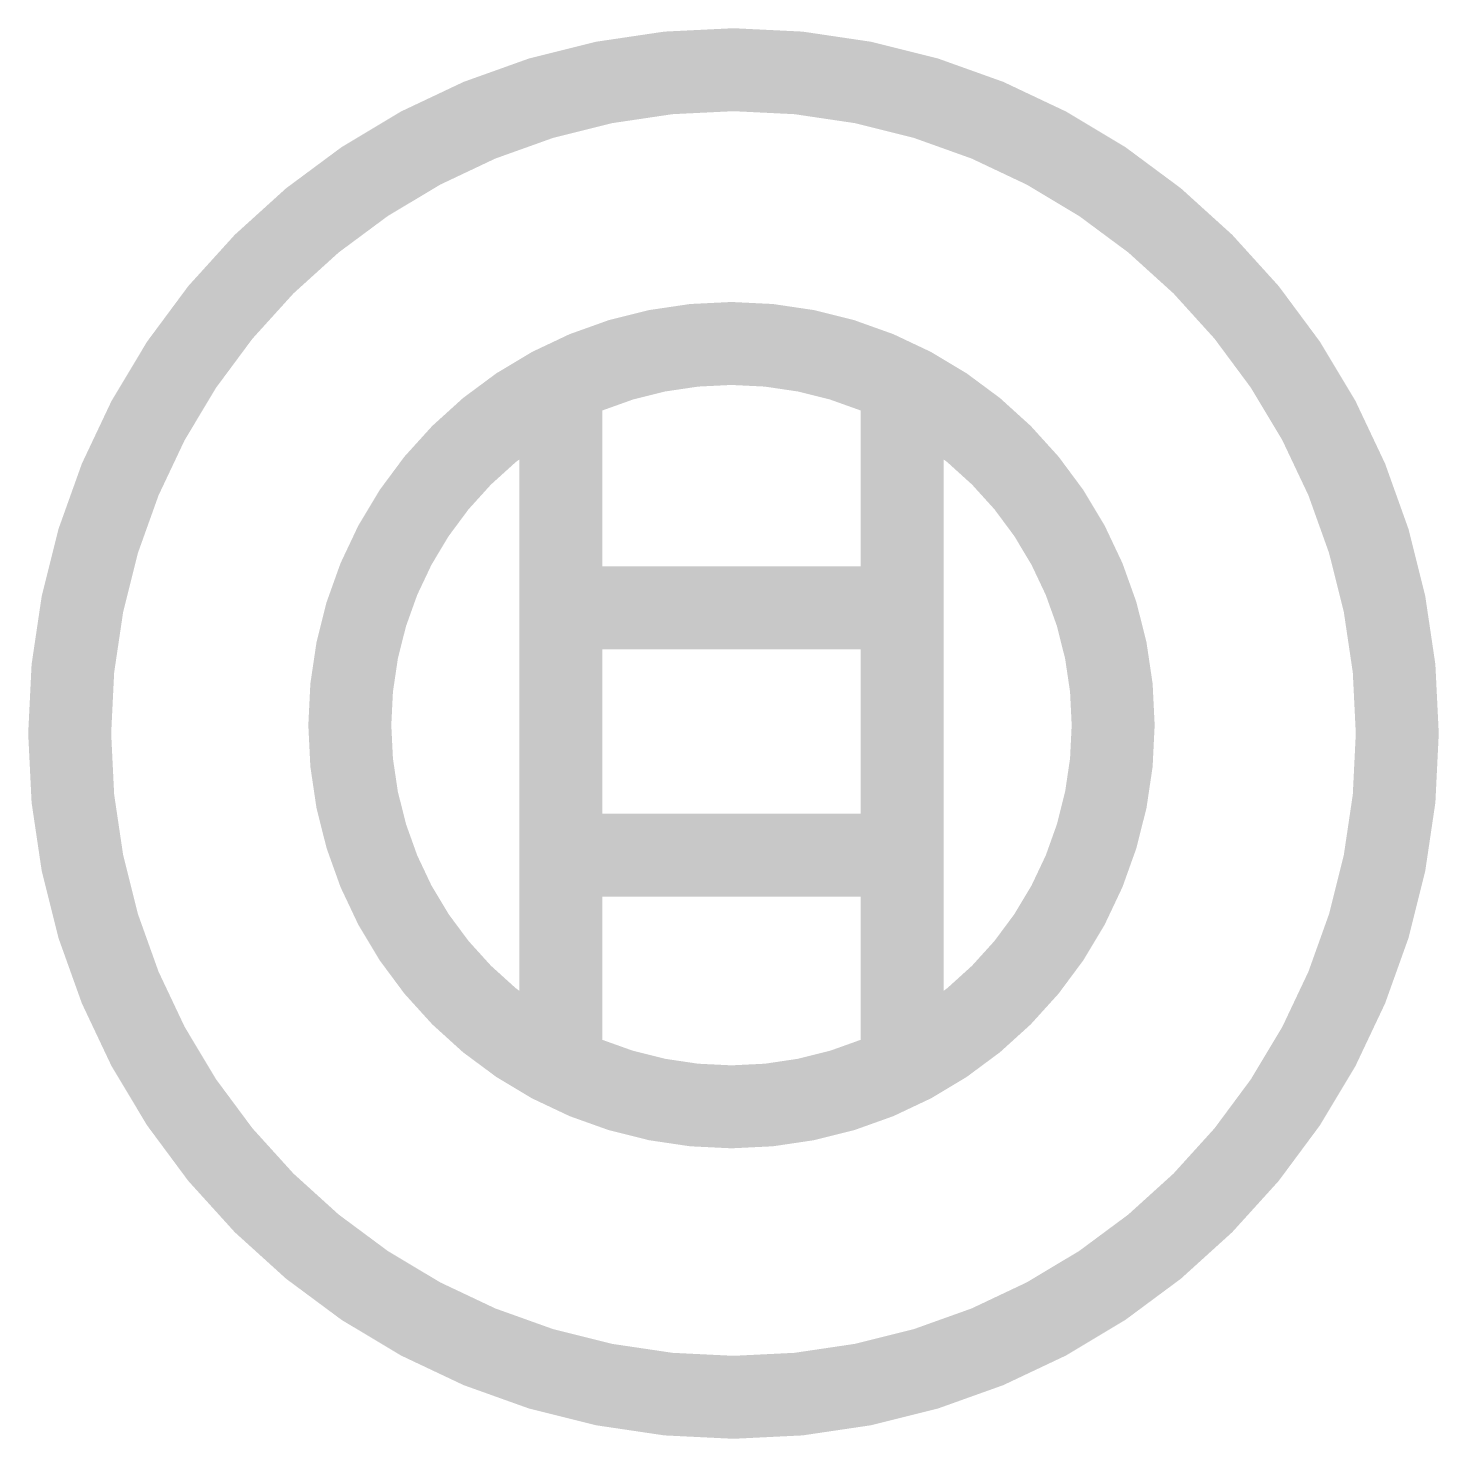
# Model space of a CAD drawing. Extents: x 0 to 5.1, y 0 to 5.1.
import ezdxf

# ---------------------------------------------------------------- set-up
doc = ezdxf.new("R2010")
doc.units = 0
doc.header["$MEASUREMENT"] = 0
doc.layers.get('0').update_dxf_attribs({"linetype": 'CONTINUOUS'})

msp = doc.modelspace()

# ---------------------------------------------------------------- linework, layer by layer
at = {"const_width": 0.3}
msp.add_lwpolyline([(2.5477, 0.1482, 1), (2.5477, 4.9482, 1), (2.5477, 0.1482, 1)], format="xyb", dxfattribs=at)
msp.add_lwpolyline([(1.1605, 2.5784, 1), (3.9205, 2.5784, 1)], format="xyb", close=True, dxfattribs=at)
for points in [[(1.9238, 3.7467), (1.9238, 1.3676)], [(3.1573, 3.7467), (3.1573, 1.3676)], [(1.945, 3.003), (1.945, 3.003), (3.1573, 3.003)], [(1.945, 2.1086), (1.945, 2.1086), (3.1573, 2.1086)]]:
    msp.add_lwpolyline(points, dxfattribs=at)

doc.saveas('drawing.dxf')
